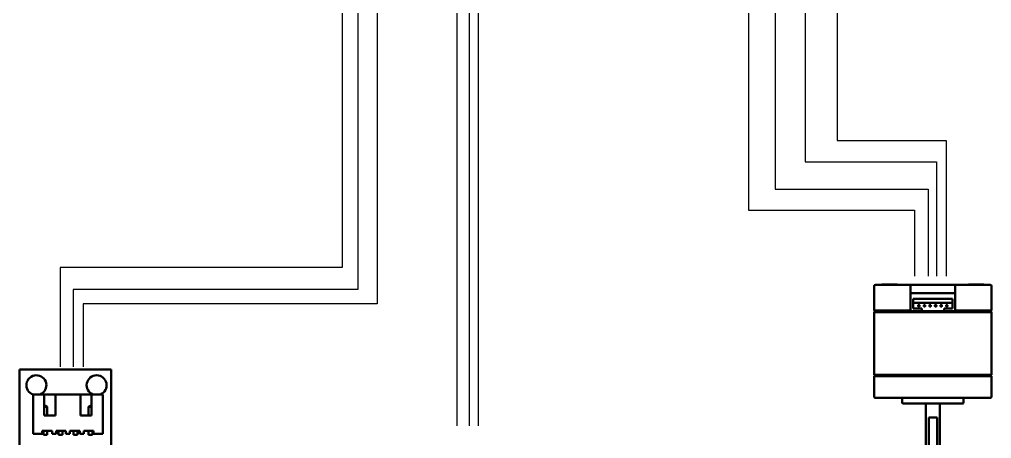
# Model space of a CAD drawing. Header units: millimetres. Extents: x 0 to 420, y 0 to 297.
# Drawn here: x 53.6 to 140.5, y 108.8 to 146.4 of the extents above; entities that cross this region are included whole.
import ezdxf

# ---------------------------------------------------------------- set-up
doc = ezdxf.new("R2010")
doc.units = ezdxf.units.MM
doc.layers.add('Sketch Geometry (ISO)', color=7, linetype='Continuous', lineweight=25)
doc.layers.add('Visible (ISO)', color=7, linetype='Continuous', lineweight=50)

msp = doc.modelspace()

# ---------------------------------------------------------------- linework, layer by layer
at = {"layer": 'Sketch Geometry (ISO)', "color": 1, "true_color": 0xff0000}
for p, q in [((82.41, 158.907), (82.41, 124.156)), ((94.585, 158.839), (94.585, 109.965)), ((126.711, 153.915), (126.711, 135.522)), ((126.711, 135.522), (136.439, 135.522)), ((136.439, 135.522), (136.439, 123.358)), ((82.41, 124.156), (57.196, 124.156)), ((57.196, 124.156), (57.196, 115.237))]:
    msp.add_line(p, q, dxfattribs=at)
at = {"layer": 'Sketch Geometry (ISO)', "color": 7}
for p, q in [((83.827, 156.34), (83.827, 122.182)), ((93.796, 156.34), (93.796, 109.965)), ((118.771, 153.915), (118.771, 129.293)), ((118.771, 129.293), (133.619, 129.293)), ((133.619, 129.293), (133.619, 123.358)), ((83.827, 122.182), (58.356, 122.182)), ((58.356, 122.182), (58.356, 115.237))]:
    msp.add_line(p, q, dxfattribs=at)
at = {"layer": 'Sketch Geometry (ISO)', "color": 116, "true_color": 0x008040}
for p, q in [((92.67, 153.915), (92.67, 109.965)), ((121.151, 154.075), (121.151, 131.16)), ((85.553, 153.476), (85.553, 120.898)), ((121.151, 131.16), (134.844, 131.16)), ((134.844, 131.16), (134.844, 123.358)), ((85.553, 120.898), (59.267, 120.898)), ((59.267, 120.898), (59.267, 115.237))]:
    msp.add_line(p, q, dxfattribs=at)
at = {"layer": 'Sketch Geometry (ISO)', "color": 5, "true_color": 0x0000ff}
for p, q in [((123.851, 153.915), (123.851, 133.605)), ((123.851, 133.605), (135.587, 133.605)), ((135.587, 133.605), (135.587, 123.358))]:
    msp.add_line(p, q, dxfattribs=at)
at = {"layer": 'Visible (ISO)'}
for p, q in [((132.071, 122.634), (130.696, 122.634)), ((130.696, 122.596), (130.696, 122.634)), ((132.071, 122.596), (132.071, 122.634)), ((139.821, 122.634), (138.446, 122.634)), ((138.446, 122.596), (138.446, 122.634)), ((139.821, 122.596), (139.821, 122.634)), ((130.009, 120.284), (130.009, 122.471)), ((130.244, 122.596), (130.134, 122.596)), ((130.244, 122.596), (130.901, 122.596)), ((131.166, 122.596), (130.901, 122.596)), ((131.166, 122.596), (133.384, 122.596)), ((133.259, 121.846), (133.259, 122.471)), ((133.259, 121.846), (133.259, 121.721)), ((133.259, 121.846), (133.384, 121.846)), ((133.384, 122.596), (137.134, 122.596)), ((133.384, 121.846), (137.134, 121.846)), ((137.134, 121.846), (133.384, 121.846)), ((137.134, 122.596), (139.352, 122.596)), ((137.134, 121.846), (137.259, 121.846)), ((137.259, 122.471), (137.259, 121.846)), ((137.259, 121.721), (137.259, 121.846)), ((139.617, 122.596), (139.352, 122.596)), ((139.617, 122.596), (140.274, 122.596)), ((140.384, 122.596), (140.274, 122.596)), ((140.509, 122.471), (140.509, 120.284)), ((133.259, 121.721), (133.259, 120.346)), ((133.509, 120.471), (133.509, 121.346)), ((133.509, 121.346), (137.009, 121.346)), ((133.509, 120.971), (137.009, 120.971)), ((137.009, 121.346), (137.009, 120.471)), ((137.259, 120.346), (137.259, 121.721)), ((130.071, 120.221), (130.009, 120.284)), ((130.009, 120.284), (130.155, 120.284)), ((130.071, 120.221), (130.009, 120.159)), ((130.222, 120.159), (130.009, 120.159)), ((130.009, 120.159), (130.009, 114.534)), ((130.2, 120.221), (130.071, 120.221)), ((130.812, 120.284), (130.155, 120.284)), ((130.2, 120.221), (130.857, 120.221)), ((131.311, 120.159), (130.222, 120.159)), ((130.812, 120.284), (131.166, 120.284)), ((131.166, 120.221), (130.857, 120.221)), ((133.259, 120.284), (131.166, 120.284)), ((131.166, 120.221), (133.259, 120.221)), ((131.928, 120.159), (131.311, 120.159)), ((133.384, 120.221), (131.928, 120.221)), ((131.928, 120.159), (138.59, 120.159)), ((133.259, 120.346), (133.259, 120.284)), ((133.259, 120.221), (133.259, 120.284)), ((133.384, 120.221), (134.259, 120.221)), ((134.259, 120.471), (133.509, 120.471)), ((133.946, 120.684), (133.946, 120.759)), ((133.971, 120.784), (134.046, 120.784)), ((134.046, 120.659), (133.971, 120.659)), ((134.071, 120.759), (134.071, 120.684)), ((134.259, 120.471), (134.259, 120.221)), ((136.259, 120.221), (134.259, 120.221)), ((134.446, 120.684), (134.446, 120.759)), ((134.471, 120.784), (134.546, 120.784)), ((134.546, 120.659), (134.471, 120.659)), ((134.571, 120.759), (134.571, 120.684)), ((134.946, 120.684), (134.946, 120.759)), ((134.971, 120.784), (135.046, 120.784)), ((135.046, 120.659), (134.971, 120.659)), ((135.071, 120.759), (135.071, 120.684)), ((135.446, 120.684), (135.446, 120.759)), ((135.471, 120.784), (135.546, 120.784)), ((135.546, 120.659), (135.471, 120.659)), ((135.571, 120.759), (135.571, 120.684)), ((135.946, 120.684), (135.946, 120.759)), ((135.971, 120.784), (136.046, 120.784)), ((136.046, 120.659), (135.971, 120.659)), ((136.071, 120.759), (136.071, 120.684)), ((137.009, 120.471), (136.259, 120.471)), ((136.259, 120.471), (136.259, 120.221)), ((136.259, 120.221), (137.134, 120.221)), ((136.446, 120.684), (136.446, 120.759)), ((136.471, 120.784), (136.546, 120.784)), ((136.546, 120.659), (136.471, 120.659)), ((136.571, 120.759), (136.571, 120.684)), ((138.59, 120.221), (137.134, 120.221)), ((137.259, 120.284), (137.259, 120.346)), ((137.259, 120.284), (137.259, 120.221)), ((139.352, 120.284), (137.259, 120.284)), ((137.259, 120.221), (139.352, 120.221)), ((139.207, 120.159), (138.59, 120.159)), ((140.296, 120.159), (139.207, 120.159)), ((139.352, 120.284), (139.705, 120.284)), ((139.661, 120.221), (139.352, 120.221)), ((139.661, 120.221), (140.318, 120.221)), ((140.362, 120.284), (139.705, 120.284)), ((140.509, 120.159), (140.296, 120.159)), ((140.446, 120.221), (140.318, 120.221)), ((140.362, 120.284), (140.509, 120.284)), ((140.446, 120.221), (140.509, 120.284)), ((140.446, 120.221), (140.509, 120.159)), ((140.509, 120.159), (140.509, 114.534)), ((61.755, 115), (53.555, 115)), ((53.555, 115), (53.555, 95.15)), ((61.755, 103.931), (61.755, 115)), ((130.009, 114.534), (130.071, 114.471)), ((130.009, 114.534), (130.222, 114.534)), ((130.071, 114.471), (130.009, 114.409)), ((130.155, 114.409), (130.009, 114.409)), ((130.009, 112.546), (130.009, 114.409)), ((130.071, 114.471), (130.2, 114.471)), ((130.155, 114.409), (130.812, 114.409)), ((130.857, 114.471), (130.2, 114.471)), ((130.222, 114.534), (131.311, 114.534)), ((131.166, 114.409), (130.812, 114.409)), ((130.857, 114.471), (131.166, 114.471)), ((139.352, 114.471), (131.166, 114.471)), ((131.166, 114.409), (139.352, 114.409)), ((131.311, 114.534), (131.928, 114.534)), ((138.59, 114.534), (131.928, 114.534)), ((131.928, 114.471), (138.59, 114.471)), ((138.59, 114.534), (139.207, 114.534)), ((139.207, 114.534), (140.296, 114.534)), ((139.352, 114.471), (139.661, 114.471)), ((139.705, 114.409), (139.352, 114.409)), ((140.318, 114.471), (139.661, 114.471)), ((139.705, 114.409), (140.362, 114.409)), ((140.296, 114.534), (140.509, 114.534)), ((140.318, 114.471), (140.446, 114.471)), ((140.509, 114.409), (140.362, 114.409)), ((140.509, 114.534), (140.446, 114.471)), ((140.446, 114.471), (140.509, 114.409)), ((140.509, 114.409), (140.509, 112.546)), ((55.78, 112.78), (54.78, 112.78)), ((54.78, 112.78), (54.78, 109.26)), ((56.78, 112.78), (55.78, 112.78)), ((55.78, 112.78), (55.78, 110.88)), ((59.005, 112.78), (56.78, 112.78)), ((56.78, 110.88), (56.78, 112.78)), ((60.005, 112.78), (59.005, 112.78)), ((59.005, 112.78), (59.005, 110.88)), ((61.005, 112.78), (60.005, 112.78)), ((60.005, 110.88), (60.005, 112.78)), ((61.005, 109.26), (61.005, 112.78)), ((130.084, 112.471), (130.208, 112.471)), ((130.865, 112.471), (130.208, 112.471)), ((130.865, 112.471), (131.166, 112.471)), ((139.352, 112.471), (131.166, 112.471)), ((132.509, 112.046), (132.509, 112.471)), ((138.009, 112.046), (138.009, 112.471)), ((139.352, 112.471), (139.652, 112.471)), ((140.309, 112.471), (139.652, 112.471)), ((140.309, 112.471), (140.434, 112.471)), ((55.792, 111.76), (55.78, 111.747)), ((56.042, 111.66), (55.78, 111.66)), ((55.792, 111.76), (55.942, 111.76)), ((56.042, 111.66), (55.942, 111.76)), ((56.042, 111.66), (56.042, 110.88)), ((59.842, 111.76), (59.742, 111.66)), ((59.742, 111.66), (59.742, 110.88)), ((60.005, 111.66), (59.742, 111.66)), ((59.842, 111.76), (59.992, 111.76)), ((60.005, 111.747), (59.992, 111.76)), ((132.584, 111.971), (137.934, 111.971)), ((134.634, 106.346), (134.634, 111.971)), ((135.884, 106.346), (135.884, 111.971)), ((55.78, 110.88), (56.78, 110.88)), ((59.005, 110.88), (60.005, 110.88)), ((134.884, 110.721), (134.884, 106.346)), ((135.634, 110.721), (134.884, 110.721)), ((135.634, 110.721), (135.634, 106.346)), ((54.78, 109.26), (55.6, 109.26)), ((56.469, 109.51), (55.6, 109.51)), ((55.6, 109.51), (55.6, 109.26)), ((55.692, 109.16), (55.692, 109.51)), ((56.042, 109.16), (55.692, 109.16)), ((56.042, 109.16), (56.042, 109.51)), ((56.469, 109.26), (56.469, 109.51)), ((56.469, 109.26), (56.839, 109.26)), ((57.707, 109.51), (56.839, 109.51)), ((56.839, 109.51), (56.839, 109.26)), ((57.042, 109.16), (57.042, 109.51)), ((57.392, 109.16), (57.042, 109.16)), ((57.392, 109.16), (57.392, 109.51)), ((57.707, 109.26), (57.707, 109.51)), ((57.707, 109.26), (58.077, 109.26)), ((58.946, 109.51), (58.077, 109.51)), ((58.077, 109.51), (58.077, 109.26)), ((58.392, 109.16), (58.392, 109.51)), ((58.742, 109.16), (58.392, 109.16)), ((58.742, 109.16), (58.742, 109.51)), ((58.946, 109.26), (58.946, 109.51)), ((58.946, 109.26), (59.316, 109.26)), ((60.185, 109.51), (59.316, 109.51)), ((59.316, 109.51), (59.316, 109.26)), ((59.742, 109.16), (59.742, 109.51)), ((60.092, 109.16), (59.742, 109.16)), ((60.092, 109.16), (60.092, 109.51)), ((60.185, 109.26), (60.185, 109.51)), ((60.185, 109.26), (61.005, 109.26))]:
    msp.add_line(p, q, dxfattribs=at)
for centre, radius, start, end in [((130.134, 122.471), 0.125, 90, 180), ((133.384, 122.471), 0.125, 90, 180), ((133.384, 121.721), 0.125, 90, 180), ((137.134, 122.471), 0.125, 0, 90), ((137.134, 121.721), 0.125, 0, 90), ((140.384, 122.471), 0.125, 0, 90), ((133.384, 120.346), 0.125, 180, 270), ((133.971, 120.759), 0.025, 90, 180), ((133.971, 120.684), 0.025, 180, 270), ((134.046, 120.759), 0.025, 0, 90), ((134.046, 120.684), 0.025, 270, 0), ((134.471, 120.759), 0.025, 90, 180), ((134.471, 120.684), 0.025, 180, 270), ((134.546, 120.759), 0.025, 0, 90), ((134.546, 120.684), 0.025, 270, 0), ((134.971, 120.759), 0.025, 90, 180), ((134.971, 120.684), 0.025, 180, 270), ((135.046, 120.759), 0.025, 0, 90), ((135.046, 120.684), 0.025, 270, 0), ((135.471, 120.759), 0.025, 90, 180), ((135.471, 120.684), 0.025, 180, 270), ((135.546, 120.759), 0.025, 0, 90), ((135.546, 120.684), 0.025, 270, 0), ((135.971, 120.759), 0.025, 90, 180), ((135.971, 120.684), 0.025, 180, 270), ((136.046, 120.759), 0.025, 0, 90), ((136.046, 120.684), 0.025, 270, 0), ((136.471, 120.759), 0.025, 90, 180), ((136.471, 120.684), 0.025, 180, 270), ((136.546, 120.759), 0.025, 0, 90), ((136.546, 120.684), 0.025, 270, 0), ((137.134, 120.346), 0.125, 270, 0), ((55.074, 113.606), 0.894, 292.4106, 250.81185), ((60.461, 113.606), 0.894, 292.4106, 247.5894), ((130.084, 112.546), 0.075, 180, 270), ((140.434, 112.546), 0.075, 270, 0), ((132.584, 112.046), 0.075, 180, 270), ((137.934, 112.046), 0.075, 270, 0)]:
    msp.add_arc(centre, radius, start, end, dxfattribs=at)

doc.saveas('drawing.dxf')
